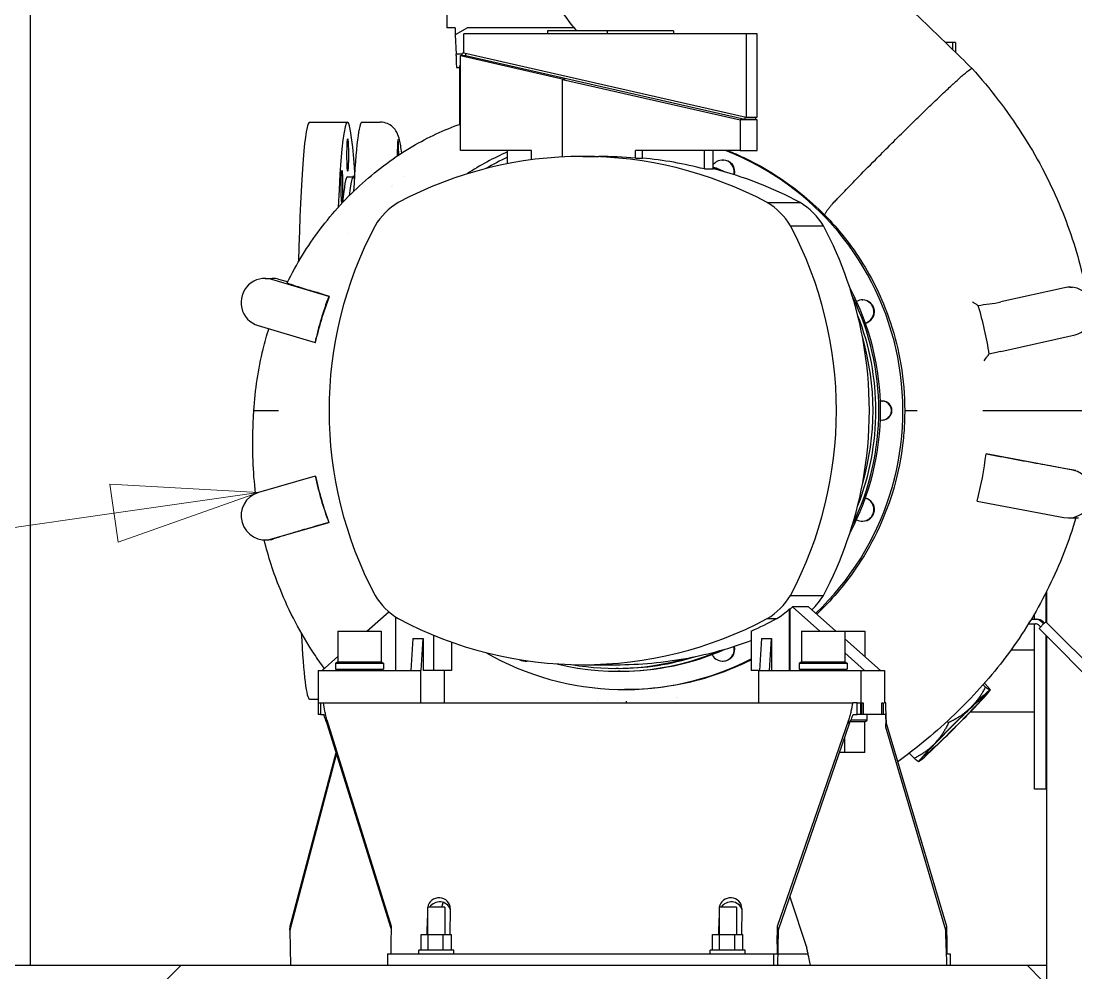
# Model space of a CAD drawing. Header units: millimetres. Extents: x -4172 to 126100, y -2 to 142133.
# Drawn here: x 89359 to 91166, y 20723 to 22352 of the extents above; entities that cross this region are included whole.
import ezdxf

# ---------------------------------------------------------------- set-up
doc = ezdxf.new("R2010")
doc.units = ezdxf.units.MM
doc.header["$LTSCALE"] = 100
doc.layers.add('Symbol', color=7, linetype='Continuous', lineweight=18)
doc.layers.add('Visible', color=7, linetype='Continuous', lineweight=25)

# ---------------------------------------------------------------- blocks, each defined once
blk = doc.blocks.new('Balloon34')
at = {"layer": 'Symbol'}
for p, q in [((897.653, 215.45), (895.107, 215.593)), ((895.107, 215.593), (895.248, 214.603)), ((895.178, 215.098), (897.653, 215.45)), ((895.248, 214.603), (897.653, 215.45)), ((895.178, 215.098), (786.954, 199.695))]:
    blk.add_line(p, q, dxfattribs=at)
at = {"layer": 'Symbol', "flags": 128}
blk.add_lwpolyline([(895.248, 214.603), (897.653, 215.45), (895.107, 215.593), (895.248, 214.603)], dxfattribs=at)
at = {"layer": 'Symbol'}
blk.add_solid([(895.248, 214.603), (897.653, 215.45), (895.107, 215.593), (895.248, 214.603)], dxfattribs=at)

msp = doc.modelspace()

# ---------------------------------------------------------------- linework, layer by layer
at = {"layer": 'Visible'}
for p, q in [((89375.18, 20735.4), (89375.18, 23180.03)), ((90087.74, 22380.4), (90087.74, 22340.4)), ((90102.36, 22340.4), (90087.74, 22340.4)), ((90123.68, 22340.4), (90102.36, 22328.53)), ((90102.36, 22340.4), (90102.36, 22328.53)), ((90306.31, 22340.4), (90123.68, 22340.4)), ((90260.55, 22335.4), (90260.55, 22330.4)), ((90363.42, 22335.4), (90260.55, 22335.4)), ((90363.42, 22330.4), (90363.42, 22335.4)), ((90476, 22335.4), (90363.42, 22335.4)), ((90476, 22335.4), (90476, 22330.4)), ((90102.36, 22328.53), (90103.85, 22295.4)), ((90117.27, 22297.9), (90117.27, 22330.4)), ((90600.53, 22330.4), (90117.27, 22330.4)), ((90600.53, 22330.4), (90600.53, 22187.9)), ((90619.28, 22330.4), (90600.53, 22330.4)), ((90619.28, 22187.9), (90619.28, 22330.4)), ((90954.85, 22315.4), (90941.81, 22315.4)), ((90959.35, 22315.4), (90954.85, 22315.4)), ((90954.85, 22302.79), (90954.85, 22315.4)), ((90959.35, 22315.4), (90959.35, 22298.44)), ((90113.84, 22295.4), (90103.85, 22295.4)), ((90103.85, 22292.9), (90103.85, 22295.4)), ((90113.87, 22294.77), (90113.84, 22295.4)), ((90113.84, 22292.9), (90113.84, 22295.4)), ((90113.87, 22292.9), (90113.87, 22294.77)), ((90117.27, 22297.9), (90600.53, 22187.9)), ((90119.78, 22297.33), (90119.78, 22292.35)), ((90111.28, 22292.9), (90290.47, 22252.11)), ((90111.28, 22130.4), (90111.28, 22292.9)), ((90111.28, 22292.9), (90119.78, 22292.9)), ((90598.21, 22183.45), (90119.78, 22292.35)), ((90104.76, 22272.9), (90109.71, 22272.9)), ((90109.71, 22272.98), (90109.71, 22175.25)), ((90286.19, 22252.11), (90590.26, 22182.9)), ((90286.19, 22119.51), (90286.19, 22252.11)), ((90290.47, 22252.11), (90286.19, 22252.11)), ((90954.85, 22244.04), (90954.85, 22244.04)), ((90959.35, 22248.16), (90959.35, 22248.16)), ((90598.21, 22188.43), (90598.21, 22183.45)), ((90600.53, 22187.9), (90619.28, 22187.9)), ((90616.77, 22187.9), (90616.77, 22183.45)), ((89852.84, 22179.15), (89917.77, 22179.15)), ((89942.75, 22179.15), (89973.97, 22179.15)), ((90590.26, 22182.9), (90590.26, 22130.4)), ((90619.28, 22182.9), (90590.26, 22182.9)), ((90616.77, 22183.45), (90598.21, 22183.45)), ((90616.77, 22183.47), (90619.28, 22182.9)), ((90619.28, 22130.4), (90619.28, 22182.9)), ((90233.03, 22130.4), (90111.28, 22130.4)), ((90192.1, 22107.96), (90192.1, 22130.4)), ((90233.03, 22114.64), (90233.03, 22130.4)), ((90320.82, 22120.4), (90348.63, 22120.4)), ((90411.06, 22117.5), (90411.06, 22130.4)), ((90590.26, 22130.4), (90411.06, 22130.4)), ((90411.06, 22117.5), (90423.11, 22117.5)), ((90423.11, 22117.5), (90423.11, 22130.4)), ((90529.25, 22098.93), (90529.25, 22130.4)), ((90544.45, 22098.93), (90544.45, 22130.4)), ((90560.24, 22114.22), (90561.25, 22114.22)), ((90590.26, 22130.4), (90619.28, 22130.4)), ((90529.25, 22098.93), (90544.45, 22098.93)), ((89917.77, 22085.4), (89927.76, 22085.4)), ((90014.52, 22086.77), (90014.52, 22086.77)), ((90636.8, 22041.54), (90693.21, 22041.54)), ((89919.27, 21988.99), (89919.27, 21988.99)), ((90676.59, 22001.71), (90733, 22001.71)), ((89776.77, 21911.65), (89788.7, 21911.65)), ((89885.77, 21880.89), (89788.55, 21909.93)), ((89815.32, 21905.5), (89800.49, 21909.93)), ((89885.77, 21880.89), (89887.08, 21880.89)), ((91146.08, 21895.66), (91037.13, 21871.35)), ((91155.05, 21896.65), (91159.45, 21896.65)), ((90799.48, 21874.74), (90800.49, 21874.74)), ((91037.13, 21871.34), (91037.13, 21871.35)), ((89764.99, 21830.87), (89862.21, 21801.83)), ((91036.8, 21786.75), (91164.02, 21815.14)), ((91163.04, 21811), (91163.04, 21811)), ((91163.48, 21811.79), (91163.48, 21811.79)), ((89862.21, 21801.83), (89863.27, 21801.83)), ((90833.24, 21701.65), (90834.14, 21701.65)), ((89757.65, 21685.4), (89799.62, 21685.4)), ((90872.24, 21685.4), (90884.17, 21685.4)), ((90884.17, 21685.4), (90893.89, 21685.4)), ((91006.15, 21685.4), (91198.98, 21685.4)), ((90833.24, 21669.15), (90834.14, 21669.15)), ((91160.15, 21583.44), (91011.53, 21611.34)), ((91011.53, 21611.34), (91012, 21611.34)), ((89862.72, 21573.33), (89765.28, 21545.01)), ((89862.72, 21573.33), (89863.23, 21573.33)), ((90996.34, 21530.25), (91144.96, 21502.36)), ((91152.55, 21501.65), (91159.69, 21501.65)), ((91165.43, 21501.65), (91170.12, 21501.65)), ((89788.26, 21465.79), (89885.69, 21494.1)), ((89885.69, 21494.1), (89885.99, 21494.1)), ((90799.48, 21496.06), (90800.49, 21496.06)), ((89776.77, 21464.15), (89780.88, 21464.15)), ((91114.49, 21322.86), (91114.49, 21374.25)), ((91115.91, 21322.34), (91115.91, 21377.07)), ((90676.59, 21369.09), (90733, 21369.09)), ((89950.95, 21307.9), (89988.61, 21341.16)), ((90674.3, 21345.73), (90674.3, 21240.4)), ((90676.21, 21345.73), (90674.3, 21345.73)), ((90676.21, 21240.4), (90676.21, 21345.73)), ((90679.98, 21349.57), (90727.16, 21307.9)), ((90707.23, 21349.57), (90679.98, 21349.57)), ((90754.41, 21307.9), (90707.23, 21349.57)), ((91094.51, 21328.13), (91094.51, 21337.54)), ((89999.98, 21332.39), (89999.98, 21240.4)), ((90636.8, 21329.26), (90653.13, 21329.26)), ((91084.39, 21320.63), (91096.14, 21320.63)), ((91088.95, 21328.13), (91096.14, 21328.13)), ((91094.51, 21037.28), (91094.51, 21320.63)), ((91096.14, 21328.13), (91098.61, 21328.13)), ((91104.8, 21314.9), (91110.1, 21320.21)), ((91106.73, 21323.74), (91110.18, 21320.29)), ((91109.21, 21323.74), (91111.43, 21321.52)), ((91115.39, 21322.86), (91112.91, 21322.86)), ((91115.39, 21322.86), (91347.66, 21090.35)), ((89901.54, 21307.9), (89975.29, 21307.9)), ((89901.54, 21307.9), (89901.54, 21255.4)), ((89975.29, 21307.9), (89975.29, 21255.4)), ((90609.37, 21307.97), (90609.37, 21240.4)), ((90695.73, 21307.9), (90769.48, 21307.9)), ((90695.73, 21307.9), (90695.73, 21255.4)), ((90769.48, 21307.9), (90803.82, 21307.9)), ((90769.48, 21307.9), (90769.48, 21255.4)), ((90803.82, 21307.9), (90803.82, 21264.26)), ((91101.43, 21318.44), (91104.88, 21314.99)), ((91102.31, 21312.25), (91334.58, 21079.75)), ((90029.95, 21295.4), (90026.58, 21240.4)), ((90029.95, 21295.4), (90047.44, 21295.4)), ((90044.06, 21240.4), (90047.44, 21295.4)), ((90047.44, 21295.4), (90047.44, 21240.4)), ((90064.92, 21301), (90064.92, 21240.4)), ((90095.99, 21289.1), (90095.99, 21240.4)), ((90626.85, 21295.4), (90623.47, 21240.4)), ((90626.85, 21295.4), (90644.33, 21295.4)), ((90640.95, 21240.4), (90644.33, 21295.4)), ((90644.33, 21295.4), (90644.33, 21240.4)), ((90830.83, 21240.4), (90769.48, 21294.59)), ((91114.49, 21037.28), (91114.49, 21300.07)), ((91115.91, 20255.4), (91115.91, 21298.64)), ((90769.48, 21270.52), (90803.58, 21240.4)), ((91094.51, 21275.4), (91054.16, 21275.4)), ((89874.53, 21240.4), (89901.54, 21264.26)), ((89901.54, 21255.4), (89897.41, 21252.9)), ((89897.41, 21252.9), (89979.41, 21252.9)), ((89897.41, 21252.9), (89897.41, 21242.9)), ((89901.54, 21255.4), (89975.29, 21255.4)), ((89975.29, 21255.4), (89979.41, 21252.9)), ((89979.41, 21252.9), (89979.41, 21242.9)), ((90221.91, 21256.58), (90222.92, 21256.58)), ((90320.82, 21250.4), (90377.22, 21250.4)), ((90560.24, 21256.58), (90561.25, 21256.58)), ((90695.73, 21255.4), (90691.61, 21252.9)), ((90691.61, 21252.9), (90773.61, 21252.9)), ((90691.61, 21252.9), (90691.61, 21242.9)), ((90695.73, 21255.4), (90769.48, 21255.4)), ((90769.48, 21255.4), (90773.61, 21252.9)), ((90773.61, 21252.9), (90773.61, 21242.9)), ((89867.89, 21240.4), (90042.71, 21240.4)), ((89867.89, 21240.4), (89867.89, 21185.4)), ((89897.41, 21242.9), (89979.41, 21242.9)), ((89918.41, 21240.4), (89918.41, 21242.9)), ((89958.41, 21240.4), (89958.41, 21242.9)), ((90042.71, 21240.4), (90044.06, 21240.4)), ((90042.71, 21240.4), (90042.71, 21185.4)), ((90064.92, 21240.4), (90047.44, 21240.4)), ((90095.99, 21240.4), (90064.92, 21240.4)), ((90083.24, 21240.4), (90083.24, 21185.4)), ((90382.07, 21244.15), (90377.22, 21244.15)), ((90384.99, 21239.15), (90382.07, 21239.15)), ((90622.12, 21240.4), (90609.37, 21240.4)), ((90622.12, 21240.4), (90796.94, 21240.4)), ((90622.12, 21240.4), (90622.12, 21185.4)), ((90691.61, 21242.9), (90773.61, 21242.9)), ((90712.61, 21240.4), (90712.61, 21242.9)), ((90752.61, 21240.4), (90752.61, 21242.9)), ((90796.94, 21240.4), (90803.58, 21240.4)), ((90796.94, 21240.4), (90796.94, 21185.4)), ((90803.58, 21240.4), (90830.83, 21240.4)), ((90830.83, 21240.4), (90837.47, 21240.4)), ((90837.47, 21240.4), (90837.47, 21185.4)), ((91006.59, 21216.15), (91010.6, 21212.14)), ((91008.69, 21218.54), (91015.09, 21212.14)), ((90395.79, 21207.9), (90392.09, 21207.9)), ((91018.39, 21206.46), (91018.49, 21206.82)), ((89852.84, 21191.65), (89867.89, 21191.65)), ((89867.54, 21185.4), (89867.54, 21165.4)), ((89867.54, 21185.4), (89871.82, 21185.4)), ((89871.82, 21185.4), (89871.82, 21173.5)), ((89876.64, 21185.4), (90783.2, 21185.4)), ((90346.25, 21189.7), (90346.25, 21189.7)), ((90790.86, 21173.5), (90790.86, 21185.4)), ((90790.86, 21185.4), (90796.6, 21185.4)), ((90796.6, 21185.4), (90796.6, 21165.4)), ((90796.6, 21185.4), (90796.94, 21185.4)), ((90799.02, 21185.4), (90801.05, 21185.4)), ((90799.02, 21165.4), (90799.02, 21185.4)), ((90801.05, 21185.4), (90801.05, 21165.4)), ((90833.36, 21185.4), (90835.39, 21185.4)), ((90833.36, 21165.4), (90833.36, 21185.4)), ((90835.39, 21185.4), (90835.39, 21165.4)), ((90837.47, 21185.4), (90838.66, 21185.4)), ((90840.08, 21185.4), (90838.66, 21185.4)), ((90840.57, 21155.79), (90840.08, 21185.4)), ((89871.82, 21165.4), (89867.54, 21165.4)), ((89871.82, 21173.5), (89871.82, 21165.4)), ((89871.82, 21165.4), (89877.27, 21165.4)), ((90783.83, 21165.4), (90790.86, 21165.4)), ((90790.86, 21165.4), (90790.86, 21173.5)), ((90796.6, 21165.4), (90790.86, 21165.4)), ((90799.02, 21165.4), (90796.6, 21165.4)), ((90801.05, 21165.4), (90799.02, 21165.4)), ((90833.36, 21165.4), (90801.05, 21165.4)), ((90807.95, 21155.4), (90807.95, 21165.4)), ((90835.39, 21165.4), (90833.36, 21165.4)), ((90838.66, 21165.4), (90835.39, 21165.4)), ((90838.66, 21165.4), (90839.45, 21165.4)), ((90839.45, 21165.4), (90839.72, 21148.95)), ((91094.51, 21169.15), (90984.37, 21169.15)), ((89882.4, 21155.79), (89992.73, 20802.6)), ((89882.4, 21155.79), (89882.91, 21151.72)), ((89882.91, 21151.72), (89883.25, 21148.95)), ((89992.67, 20798.67), (89883.25, 21148.95)), ((90654.56, 20802.6), (90776.46, 21155.79)), ((90777.31, 21148.95), (90655.4, 20795.76)), ((90776.97, 21151.72), (90776.46, 21155.79)), ((90777.31, 21148.95), (90776.97, 21151.72)), ((90803.82, 21152.9), (90779.08, 21152.9)), ((90807.95, 21155.4), (90780.16, 21155.4)), ((90803.82, 21152.9), (90807.95, 21155.4)), ((90803.82, 21100.4), (90803.82, 21152.9)), ((90839.81, 21143.44), (90839.72, 21148.95)), ((90839.81, 21143.44), (90840.66, 21150.28)), ((90942.91, 20795.76), (90839.81, 21143.44)), ((90840.57, 21155.79), (90840.66, 21150.28)), ((90840.66, 21150.28), (90943.76, 20802.6)), ((90945.11, 21153.48), (90947.43, 21151.15)), ((90769.48, 21100.4), (90769.48, 21126.27)), ((89898.95, 21098.69), (89819.05, 20795.76)), ((89819.9, 20802.6), (89898.43, 21100.35)), ((90769.48, 21100.4), (90760.55, 21100.4)), ((90803.82, 21100.4), (90769.48, 21100.4)), ((90880, 21098.92), (90888.75, 21090.16)), ((90896.54, 21084.73), (90896.51, 21084.72)), ((91114.49, 21037.28), (91094.51, 21037.28)), ((91115.91, 21037.28), (91114.49, 21037.28)), ((90675.25, 20853.27), (90704.48, 20765.01)), ((90084.78, 20835.4), (90054.78, 20835.4)), ((90054.78, 20835.4), (90054.78, 20788.65)), ((90079.49, 20835.4), (90081.91, 20843.49)), ((90084.78, 20835.4), (90084.78, 20788.65)), ((90093.75, 20833.14), (90093.02, 20788.65)), ((90584.27, 20835.4), (90554.27, 20835.4)), ((90554.27, 20835.4), (90554.27, 20788.65)), ((90584.27, 20835.4), (90584.27, 20788.65)), ((90593.25, 20833.14), (90592.52, 20788.65)), ((90054.31, 20788.65), (90054.78, 20816.83)), ((90553.81, 20788.65), (90554.27, 20816.83)), ((89819.05, 20795.76), (89819.9, 20802.6)), ((89819.05, 20795.76), (89819.56, 20765.01)), ((89992.73, 20802.6), (89992.23, 20771.85)), ((90654.05, 20771.85), (90654.56, 20802.6)), ((90655.4, 20795.76), (90654.56, 20802.6)), ((90655.4, 20795.76), (90654.9, 20765.01)), ((90943.76, 20802.6), (90942.91, 20795.76)), ((90943.42, 20765.01), (90942.91, 20795.76)), ((90943.76, 20802.6), (90944.26, 20771.85)), ((90043.82, 20788.65), (90055.79, 20788.65)), ((90043.82, 20761.65), (90043.82, 20788.65)), ((90055.79, 20761.65), (90055.79, 20788.65)), ((90055.79, 20788.65), (90081.74, 20788.65)), ((90081.74, 20788.65), (90095.73, 20788.65)), ((90081.74, 20761.65), (90081.74, 20788.65)), ((90095.73, 20761.65), (90095.73, 20788.65)), ((90543.31, 20788.65), (90555.28, 20788.65)), ((90543.31, 20761.65), (90543.31, 20788.65)), ((90555.28, 20788.65), (90581.23, 20788.65)), ((90555.28, 20761.65), (90555.28, 20788.65)), ((90581.23, 20788.65), (90595.22, 20788.65)), ((90581.23, 20761.65), (90581.23, 20788.65)), ((90595.22, 20761.65), (90595.22, 20788.65)), ((89819.56, 20765.01), (89820.04, 20735.4)), ((89992.23, 20771.85), (89991.96, 20755.4)), ((90099.78, 20761.65), (90039.78, 20761.65)), ((90039.78, 20755.4), (90039.78, 20761.65)), ((90099.78, 20755.4), (90099.78, 20761.65)), ((90599.27, 20761.65), (90539.27, 20761.65)), ((90539.27, 20755.4), (90539.27, 20761.65)), ((90599.27, 20755.4), (90599.27, 20761.65)), ((90654.05, 20771.85), (90653.78, 20755.4)), ((90654.9, 20765.01), (90654.42, 20735.4)), ((90943.42, 20765.01), (90943.9, 20735.4)), ((90944.26, 20771.85), (90944.53, 20755.4)), ((89986.36, 20755.4), (90648.18, 20755.4)), ((89986.36, 20755.4), (89986.36, 20735.4)), ((90648.18, 20755.4), (90653, 20755.4)), ((90648.18, 20735.4), (90648.18, 20755.4)), ((90653, 20755.4), (90653.78, 20755.4)), ((90654.74, 20755.4), (90693.2, 20755.4)), ((90693.2, 20755.4), (90706.82, 20755.4)), ((90945.32, 20755.4), (90944.53, 20755.4)), ((90945.32, 20755.4), (90950.13, 20755.4)), ((90950.13, 20755.4), (90950.13, 20735.4)), ((89632.42, 20735.4), (87668.48, 20735.4)), ((89632.42, 20735.4), (89607.42, 20710.4)), ((91082.42, 20735.4), (89632.42, 20735.4)), ((91082.42, 20735.4), (91107.42, 20710.4)), ((91115.91, 20735.4), (91082.42, 20735.4))]:
    msp.add_line(p, q, dxfattribs=at)
for centre, major_axis, ratio, start_param, end_param in [((90149.71, 22275.4), (28.91, -28.91), 0.9559337, 3.279475, 3.444156), ((90104.76, 22292.9), (0, -20), 0.0450362, 4.712389, 6.2831853), ((89917.77, 21685.4), (0, 493.75), 0.0450362, 5.6869087, 7.0721017), ((89852.84, 21685.4), (0, 493.75), 0.0450362, 0, 1.0293691), ((89942.75, 21685.4), (0, 493.75), 0.0450362, 0, 0.7077461), ((90004.35, 22122.8), (0, 26.88), 0.0450362, 0.2014091, 1.626998), ((90004.35, 22122.8), (0, 26.88), 0.0450362, 4.7163355, 6.0394439), ((90320.82, 21446.65), (0, 673.75), 0.9989854, 5.7944931, 6.7718775), ((90392.09, 21685.4), (0, -477.5), 0.9989854, 3.5742181, 3.6625975), ((90348.63, 21446.65), (0, 673.75), 0.9989854, 6.1902874, 6.2831853), ((90360.67, 21446.65), (0, 673.75), 0.9989854, 6.030026, 6.1902874), ((90560.24, 22094.22), (0, 20), 0.9989854, 4.4602481, 7.1942038), ((90561.25, 22094.22), (0, 20), 0.9989854, 4.4449479, 6.2831853), ((90392.09, 21685.4), (0, 477.5), 0.9989854, 3.8990252, 5.9121078), ((90384.99, 21685.4), (0, 446.25), 0.9989854, 5.8674642, 5.9173881), ((90382.07, 21685.4), (0, 446.25), 0.9989854, 5.8809998, 5.9103467), ((90377.22, 21446.65), (0, 673.75), 0.9989854, 5.7944931, 6.0320989), ((89917.77, 21685.4), (0, 400), 0.0450362, 0, 0.4726584), ((89927.76, 21685.4), (0, 400), 0.0450362, 6.1818837, 6.6882265), ((89927.98, 22059.57), (0, 27.5), 0.0450362, 5.9037314, 6.6336354), ((89994.45, 22068.83), (0, 26.88), 0.0450362, 1.5650381, 1.5650475), ((89994.45, 22068.83), (0, -26.88), 0.0450362, 1.6554067, 1.6554171), ((90067.34, 21939.14), (0, -120), 0.9989854, 3.6900835, 4.1638981), ((90574.3, 21939.14), (0, 120), 0.9989854, 5.2608798, 5.7346944), ((90630.71, 21939.14), (0, -120), 0.9989854, 2.1192872, 2.5931018), ((90559.32, 21685.4), (0, -673.75), 0.9989854, 4.2236968, 5.2010812), ((90082.31, 21685.4), (0, 673.75), 0.9989854, 4.2236968, 5.2010812), ((90138.72, 21685.4), (0, -673.75), 0.9989854, 1.7555746, 2.0594885), ((89776.77, 21870.4), (0, 41.25), 0.9989854, 5.9932089, 9.1348016), ((89788.7, 21870.4), (0, 41.25), 0.9989854, 5.9932089, 6.2831853), ((91155.05, 21855.4), (0, -41.25), 0.9989854, 0.2193631, 3.3609558), ((90396.14, 21685.4), (0, 547.01), 0.9989854, 1.2053386, 1.3563012), ((90384.99, 21685.4), (0, 446.25), 0.9989854, 4.2213211, 5.2034568), ((90382.07, 21685.4), (0, 446.25), 0.9989854, 4.2591734, 5.1656046), ((90799.48, 21854.74), (0, -20), 0.9989854, 0.2711797, 3.6454166), ((90800.49, 21854.74), (0, -20), 0.9989854, 0.2231882, 3.1415927), ((90382.07, 21685.4), (0, -441.25), 0.9989854, 1.1940683, 1.9475244), ((90377.22, 21685.4), (0, -441.25), 0.9989854, 1.2864423, 1.8551503), ((90138.72, 21685.4), (0, -673.75), 0.9989854, 1.386018, 1.7555746), ((90993.55, 21798.63), (0, 50), 0.9989854, 4.2742773, 4.2742792), ((91000.76, 21798.63), (0, -50), 0.9989854, 1.1723224, 1.1723369), ((90627.14, 21685.4), (438.18, 0), 0.998437, 0.2203414, 0.2203436), ((90833.24, 21685.4), (0, -16.25), 0.9989854, 6.1139893, 9.593974), ((90834.14, 21685.4), (0, 16.25), 0.9989854, 3.1415927, 6.2831853), ((90393.33, 21685.4), (0, -623.24), 0.9989854, 1.319214, 1.4516828), ((90396.14, 21685.4), (0, 545.6), 0.9989854, 1.7776743, 1.9290283), ((91152.55, 21542.9), (0, -41.25), 0.9989854, 6.0978374, 9.23943), ((90138.72, 21685.4), (0, -673.75), 0.9989854, 1.0821041, 1.386018), ((89776.77, 21505.4), (0, 41.25), 0.9989854, 0.282555, 3.4241476), ((90799.48, 21516.06), (0, -20), 0.9989854, 5.7793613, 9.1535983), ((90800.49, 21516.06), (0, -20), 0.9989854, 0, 2.9184044), ((90067.34, 21431.66), (0, -120), 0.9989854, 5.2608798, 5.7346944), ((90574.3, 21431.66), (0, 120), 0.9989854, 3.6900835, 4.1638981), ((90630.71, 21431.66), (0, -120), 0.9989854, 0.757084, 1.0223055), ((90590.62, 21431.66), (0, -120), 0.9989854, 0.5484909, 0.7726187), ((90592.54, 21431.66), (0, -120), 0.9989854, 0.7726187, 0.8174795), ((90320.82, 21924.15), (0, -673.75), 0.9989854, 5.7944931, 6.7718775), ((90337.14, 21924.15), (0, -673.75), 0.9989854, 0.4163803, 0.4886922), ((91096.14, 21313.13), (0, 15), 0.9989854, 5.4977871, 6.2831853), ((91096.14, 21313.13), (0, 7.5), 0.9989854, 5.4977871, 6.2831853), ((91098.61, 21313.13), (0, 15), 0.9989854, 5.4977871, 6.2831853), ((91110.26, 21320.21), (2.65, 2.65), 0.0318454, 0.0318669, 1.6026633), ((91112.74, 21320.21), (2.65, 2.65), 0.0318454, 0, 0.0318669), ((89852.84, 21685.4), (0, -493.75), 0.0450362, 5.592062, 6.2831853), ((91104.97, 21314.9), (-2.65, -2.65), 0.0318454, 4.7442559, 6.2831853), ((90377.22, 21924.15), (0, -673.75), 0.9989854, 0.1847783, 0.3521334), ((90392.09, 21685.4), (0, -477.5), 0.9989854, 5.7621805, 6.7561163), ((90382.07, 21685.4), (0, -446.25), 0.9989854, 6.0438562, 6.6853708), ((90384.99, 21685.4), (0, -446.25), 0.9989854, 0, 0.4157211), ((90560.24, 21276.58), (0, -20), 0.9989854, 5.1646456, 8.1061225), ((90561.25, 21276.58), (0, -20), 0.9989854, 0, 1.8382374), ((90221.91, 21276.58), (0, -20), 0.9989854, 5.7575936, 6.5053372), ((90222.92, 21276.58), (0, -20), 0.9989854, 0, 0.2015793), ((90377.22, 21685.4), (0, -441.25), 0.9989854, 6.1110485, 6.5675393), ((90377.22, 21924.15), (0, -673.75), 0.9989854, 0, 0.1847783), ((90382.07, 21685.4), (0, -441.25), 0.9989854, 0, 0.3057497), ((90427.1, 21685.4), (0, -493.75), 0.9989854, 0.1099713, 0.1099869), ((90425.75, 21685.4), (0, -493.75), 0.9989854, 0.1181663, 0.1181818), ((90957.36, 21145.7), (61.02, 60.96), 0.0318454, 0.0318669, 1.0790645), ((90957.36, 21145.7), (61.02, 60.96), 0.0318454, 5.2678547, 6.3150523), ((90957.36, 21145.7), (-61.02, -60.96), 0.0318454, 4.2206571, 5.2678547), ((90957.36, 21145.7), (61.02, 60.96), 0.0318454, 4.2206571, 5.2678547), ((90957.36, 21145.7), (-61.02, -60.96), 0.0318454, 5.2678547, 6.3150523), ((90957.36, 21145.7), (-61.02, -60.96), 0.0318454, 0.0318669, 1.0790645), ((90074.4, 20833.14), (-19.23, -2.38), 0.9387392, 3.0105374, 6.0275117), ((90573.89, 20833.14), (-19.23, -2.38), 0.9387392, 3.0105374, 6.0275117), ((90075.24, 20826.3), (19.23, 2.38), 0.9387392, 0.1849733, 2.4869302), ((90574.74, 20826.3), (19.23, 2.38), 0.9387392, 0.1849733, 2.4869302)]:
    msp.add_ellipse(centre, major_axis=major_axis, ratio=ratio, start_param=start_param, end_param=end_param, dxfattribs=at)
for centre, major_axis, ratio in [((89918.19, 22122.8), (0, 27.5), 0.0450362), ((89908.28, 22068.83), (0, 27.5), 0.0450362), ((90957.36, 21145.7), (51.41, 51.36), 0.0318454)]:
    msp.add_ellipse(centre, major_axis=major_axis, ratio=ratio, dxfattribs=at)
for points, knots in [([(90310.33, 22335.4), (90307.4, 22339), (90304.52, 22342.63), (90280.62, 22373.56), (90262.17, 22403.04), (90231.52, 22464.8), (90219.18, 22497.4), (90201.22, 22564.05), (90195.51, 22598.42), (90192.42, 22645.35), (90192.11, 22657.88), (90192.11, 22670.4)], [3.3130051, 3.3130051, 3.3130051, 3.3130051, 3.869523, 3.869523, 8.0031577, 8.0031577, 12.1450091, 12.1450091, 16.2862819, 16.2862819, 17.788728, 17.788728, 17.788728, 17.788728]), ([(90612.11, 22670.4), (90612.11, 22663.63), (90612.9, 22656.81), (90616.65, 22641.28), (90620.34, 22632.6), (90630.11, 22617.06), (90636.65, 22610.43), (90650.12, 22597.36), (90657.01, 22590.71), (90684.55, 22564.09), (90705.21, 22544.12), (90787.82, 22464.26), (90849.78, 22404.36), (90937.01, 22320.03), (90962.29, 22295.6), (90987.56, 22271.17)], [0, 0, 0, 0, 0.8125459, 0.8125459, 1.917706, 1.917706, 3.0216925, 3.0216925, 4.1713913, 4.1713913, 7.6204797, 7.6204797, 17.967744, 17.967744, 22.188456, 22.188456, 22.188456, 22.188456]), ([(90109.71, 22272.98), (90109.72, 22273.17), (90109.87, 22273.66), (90110.44, 22275.23), (90110.84, 22276.3), (90111.28, 22277.54)], [3.76147378, 3.76147378, 3.76147378, 3.76147378, 3.99724202, 3.99724202, 4.23035504, 4.23035504, 4.23035504, 4.23035504]), ([(90846.93, 22139.71), (90855.56, 22148.31), (90864.45, 22157.11), (90873.36, 22165.88), (90875.78, 22168.27), (90878.21, 22170.65), (90880.63, 22173.03), (90887.1, 22179.38), (90893.55, 22185.66), (90899.84, 22191.77), (90904.16, 22195.97), (90908.42, 22200.08), (90912.57, 22204.08), (90915.6, 22207), (90918.58, 22209.86), (90921.5, 22212.65), (90922.58, 22213.68), (90923.64, 22214.7), (90924.7, 22215.71), (90928.63, 22219.45), (90932.42, 22223.05), (90936.05, 22226.48), (90939.68, 22229.91), (90943.16, 22233.18), (90946.45, 22236.25), (90949.42, 22239.02), (90952.25, 22241.64), (90954.91, 22244.1), (90955.2, 22244.36), (90955.49, 22244.62), (90955.77, 22244.88), (90958.69, 22247.56), (90961.41, 22250.04), (90963.92, 22252.3), (90969.52, 22257.35), (90974.08, 22261.34), (90977.6, 22264.28), (90978.82, 22265.3), (90979.91, 22266.19), (90980.88, 22266.97), (90984.68, 22270), (90986.67, 22271.24), (90987.35, 22271.24)], [0.23330007, 0.23330007, 0.23330007, 0.23330007, 0.26666667, 0.26666667, 0.26666667, 0.27574261, 0.27574261, 0.27574261, 0.3, 0.3, 0.3, 0.31666667, 0.31666667, 0.31666667, 0.32883565, 0.32883565, 0.32883565, 0.33333333, 0.33333333, 0.33333333, 0.35, 0.35, 0.35, 0.36666667, 0.36666667, 0.36666667, 0.38170876, 0.38170876, 0.38170876, 0.38333333, 0.38333333, 0.38333333, 0.4, 0.4, 0.4, 0.4371966, 0.4371966, 0.4371966, 0.45, 0.45, 0.45, 0.49999729, 0.49999729, 0.49999729, 0.49999729]), ([(90987.57, 22271.16), (91018.84, 22236.12), (91047.69, 22198.71), (91097.65, 22121.16), (91119.12, 22080.92), (91153.38, 22000.16), (91166.73, 21959.57), (91178.36, 21911.17), (91179.97, 21904.02), (91181.48, 21896.85)], [0, 0, 0, 0, 5.636724, 5.636724, 11.0711236, 11.0711236, 16.1646501, 16.1646501, 17.0440314, 17.0440314, 17.0440314, 17.0440314]), ([(89814.53, 21903.9), (89830.34, 21936.17), (89849.32, 21967.06), (89892.53, 22024.28), (89916.93, 22050.89), (89970.04, 22098.59), (89998.97, 22119.98), (90055.55, 22153.11), (90082.97, 22165.91), (90111.28, 22175.79)], [0, 0, 0, 0, 4.3121897, 4.3121897, 8.6063631, 8.6063631, 12.8826066, 12.8826066, 16.4778962, 16.4778962, 16.4778962, 16.4778962]), ([(90010.71, 22126.28), (90009.57, 22135.18), (90008.45, 22142.3), (90005.94, 22152.45), (90005.12, 22155.77), (90001.63, 22162.79), (90000.27, 22165.35), (89995.08, 22171.11), (89991.82, 22174.16), (89983.03, 22178.03), (89978.66, 22179.12), (89974.11, 22179.15), (89974.04, 22179.15), (89973.97, 22179.15)], [6.2254703, 6.2254703, 6.2254703, 6.2254703, 6.38555986, 6.38555986, 6.47585535, 6.47585535, 6.51621275, 6.51621275, 6.54628142, 6.54628142, 6.56584681, 6.56584681, 6.56615084, 6.56615084, 6.56615084, 6.56615084]), ([(90004.11, 22149.13), (90004.13, 22149.22), (90004.15, 22149.29), (90004.27, 22149.74), (90004.38, 22149.78), (90004.55, 22149.33), (90004.6, 22149.14), (90004.64, 22148.88)], [-2.17747426, -2.17747426, -2.17747426, -2.17747426, -2.12868784, -2.12868784, -1.82469566, -1.82469566, -1.69810299, -1.69810299, -1.69810299, -1.69810299]), ([(90747.99, 22038.62), (90748.36, 22039.01), (90751.91, 22042.77), (90765.67, 22057.19), (90788.89, 22081.18), (90817.41, 22110.18), (90838.31, 22131.12), (90846.93, 22139.71)], [0.00199552, 0.00199552, 0.00199552, 0.00199552, 0.05, 0.1, 0.15, 0.2, 0.23329112, 0.23329112, 0.23329112, 0.23329112]), ([(90192.1, 22128.12), (90167.9, 22117.64), (90144.55, 22105.02), (90122.51, 22090.52), (90122.43, 22090.47)], [0.27164334, 0.27164334, 0.27164334, 0.27164334, 0.37324133, 0.37361733, 0.37361733, 0.37361733, 0.37361733]), ([(90569.04, 22130.4), (90578.22, 22126.75), (90587.57, 22122.71), (90612.29, 22111.02), (90627.59, 22102.8), (90660.37, 22082.72), (90677.56, 22070.63), (90708.24, 22045.89), (90722.03, 22033.44), (90734.95, 22020.35)], [-8.8115064, -8.8115064, -8.8115064, -8.8115064, -7.4845172, -7.4845172, -5.2960327, -5.2960327, -2.7443304, -2.7443304, -0.5436115, -0.5436115, -0.5436115, -0.5436115]), ([(90747.96, 22038.58), (90747.94, 22038.55), (90747.91, 22038.52), (90747.14, 22037.41), (90746.12, 22036.15), (90743.7, 22033.19), (90742.44, 22031.67), (90739.97, 22028.58), (90738.79, 22027.05), (90736.67, 22024.02), (90735.84, 22022.65), (90735.17, 22021.06), (90735.05, 22020.7), (90734.95, 22020.36)], [0.00296812, 0.00296812, 0.00296812, 0.00296812, 0.00782525, 0.00782525, 0.09517377, 0.09517377, 0.17840025, 0.17840025, 0.26183562, 0.26183562, 0.35053575, 0.35053575, 0.37841672, 0.37841672, 0.37841672, 0.37841672]), ([(90734.95, 22020.35), (90746.9, 22008.23), (90758.19, 21995.47), (90780.31, 21967.58), (90790.99, 21952.37), (90820.4, 21904.83), (90836.26, 21870.88), (90855.72, 21812.16), (90861.63, 21788.34), (90870.06, 21738.12), (90872.25, 21711.76), (90872.24, 21685.4)], [-14.8241682, -14.8241682, -14.8241682, -14.8241682, -12.7874658, -12.7874658, -10.5659241, -10.5659241, -6.0990746, -6.0990746, -3.1639172, -3.1639172, 0, 0, 0, 0]), ([(89814.53, 21903.9), (89814.52, 21903.88), (89814.56, 21903.84), (89815.29, 21903.39), (89819.49, 21901.96), (89826.82, 21899.55), (89829.85, 21898.58), (89841.47, 21894.88), (89851.06, 21891.9), (89859.79, 21889.22)], [4.0456649, 4.0456649, 4.0456649, 4.0456649, 4.3416949, 4.3416949, 7.6290186, 7.6290186, 9.3485895, 9.3485895, 13.5597508, 13.5597508, 13.5597508, 13.5597508]), ([(89887.08, 21880.89), (89882.21, 21882.36), (89877.48, 21883.8), (89868.4, 21886.57), (89863.95, 21887.94), (89859.79, 21889.22)], [-1.2443945, -1.2443945, -1.2443945, -1.2443945, -0.6301096, -0.6301096, 0, 0, 0, 0]), ([(89863.27, 21801.83), (89866.24, 21815.3), (89869.72, 21828.65), (89877.66, 21855.03), (89882.13, 21868.05), (89887.08, 21880.89)], [0.0000166, 0.0000166, 0.0000166, 0.0000166, 1.6567022, 1.6567022, 3.3102076, 3.3102076, 3.3102076, 3.3102076]), ([(90997.73, 21865.36), (90996.57, 21866.1), (90995.15, 21867.02), (90992, 21869.01), (90990.33, 21870.04), (90988.66, 21871.03), (90988.65, 21871.04), (90988.65, 21871.04)], [-0.46251236, -0.46251236, -0.46251236, -0.46251236, -0.23128604, -0.23128604, 0, 0, 0.00125265, 0.00125265, 0.00125265, 0.00125265]), ([(90997.73, 21865.36), (91004.14, 21866.33), (91010.59, 21867.08), (91023.75, 21868.87), (91030.72, 21869.91), (91037.13, 21871.34)], [0.0001183, 0.0001183, 0.0001183, 0.0001183, 0.7787094, 0.7787094, 1.5221528, 1.5221528, 1.5221528, 1.5221528]), ([(90997.73, 21865.36), (91001.8, 21851.66), (91005.41, 21837.83), (91011.67, 21809.94), (91014.33, 21795.89), (91016.51, 21781.76)], [-3.4302461, -3.4302461, -3.4302461, -3.4302461, -1.7151279, -1.7151279, -0.0000009, -0.0000009, -0.0000009, -0.0000009]), ([(89757.65, 21685.4), (89759.57, 21720.86), (89764.87, 21756.29), (89776.26, 21802.43), (89779.52, 21814), (89783.13, 21825.45)], [0.0000043, 0.0000043, 0.0000043, 0.0000043, 4.2613179, 4.2613179, 5.7025834, 5.7025834, 5.7025834, 5.7025834]), ([(91008.61, 21770.55), (91008.62, 21770.56), (91008.62, 21770.57), (91010.16, 21772.78), (91011.75, 21775.07), (91013.9, 21778.21), (91014.79, 21779.49), (91015.93, 21781.02), (91016.26, 21781.44), (91016.51, 21781.76)], [-0.73087609, -0.73087609, -0.73087609, -0.73087609, -0.7292805, -0.7292805, -0.32949835, -0.32949835, -0.1063612, -0.1063612, 0, 0, 0, 0]), ([(91036.8, 21786.75), (91033.5, 21786.01), (91030.11, 21785.19), (91023.49, 21783.53), (91020.08, 21782.66), (91016.51, 21781.76)], [0, 0, 0, 0, 0.40576038, 0.40576038, 0.82881467, 0.82881467, 0.82881467, 0.82881467]), ([(89760.57, 21543.33), (89755.99, 21580.95), (89754.58, 21619.06), (89756.39, 21666.42), (89756.93, 21675.92), (89757.64, 21685.4)], [0.1125414, 0.1125414, 0.1125414, 0.1125414, 4.659491, 4.659491, 5.8004647, 5.8004647, 5.8004647, 5.8004647]), ([(90872.24, 21685.4), (90872.26, 21675.54), (90871.97, 21665.68), (90870.67, 21644.36), (90869.56, 21632.93), (90864.54, 21595.57), (90858.89, 21569.86), (90836.79, 21498.11), (90815.38, 21453.98), (90768.42, 21385.93), (90746.27, 21360.17), (90721.52, 21336.95)], [-30.0367707, -30.0367707, -30.0367707, -30.0367707, -28.8471218, -28.8471218, -27.4625807, -27.4625807, -24.3046456, -24.3046456, -18.4578498, -18.4578498, -14.3917687, -14.3917687, -14.3917687, -14.3917687]), ([(91012, 21611.34), (91027.6, 21608.42), (91043.02, 21605.56), (91073.65, 21599.9), (91088.56, 21597.17), (91115.99, 21592.19), (91128.33, 21589.97), (91146.62, 21586.72), (91156.59, 21584.96), (91165.52, 21583.44)], [-12.7955507, -12.7955507, -12.7955507, -12.7955507, -9.4354276, -9.4354276, -5.9115852, -5.9115852, -2.4380159, -2.4380159, 0, 0, 0, 0]), ([(89863.23, 21573.33), (89866.01, 21559.86), (89869.31, 21546.5), (89876.91, 21520.07), (89881.2, 21507), (89885.99, 21494.1)], [-3.3091441, -3.3091441, -3.3091441, -3.3091441, -1.6548274, -1.6548274, -0.0000346, -0.0000346, -0.0000346, -0.0000346]), ([(91165.48, 21501.83), (91153.31, 21461.37), (91137.88, 21421.74), (91100.82, 21346.22), (91079.13, 21310.04), (91030.59, 21242.71), (91003.6, 21211.34), (90944.84, 21151.91), (90912.85, 21123.65), (90872.76, 21093.46), (90866.51, 21088.9), (90860.18, 21084.43)], [0, 0, 0, 0, 5.0694529, 5.0694529, 10.096137, 10.096137, 15.0329325, 15.0329325, 20.1292902, 20.1292902, 21.0572949, 21.0572949, 21.0572949, 21.0572949]), ([(91159.69, 21501.65), (91160.26, 21501.65), (91160.79, 21501.66), (91163.53, 21501.73), (91164.93, 21501.85), (91165.44, 21501.84), (91165.49, 21501.83), (91165.48, 21501.82)], [1.0940826, 1.0940826, 1.0940826, 1.0940826, 1.3613221, 1.3613221, 2.5704734, 2.5704734, 2.8399605, 2.8399605, 2.8399605, 2.8399605]), ([(89885.99, 21494.1), (89874.04, 21490.62), (89864.83, 21487.91), (89847.45, 21482.79), (89838.17, 21480.04), (89825.28, 21476.18), (89817.09, 21473.72), (89801.82, 21469.07), (89796.05, 21467.29), (89791.28, 21465.79)], [0.0000344, 0.0000344, 0.0000344, 0.0000344, 1.499816, 1.499816, 4.2666164, 4.2666164, 6.3941371, 6.3941371, 8.0641651, 8.0641651, 8.0641651, 8.0641651]), ([(89878.28, 21243.72), (89872.24, 21252.06), (89866.38, 21260.52), (89837.66, 21304.01), (89817.93, 21341.38), (89791.29, 21407.48), (89782.2, 21435.62), (89775.12, 21464.18)], [17.3030724, 17.3030724, 17.3030724, 17.3030724, 18.5377373, 18.5377373, 23.559281, 23.559281, 27.0908245, 27.0908245, 27.0908245, 27.0908245]), ([(90609.37, 21258.59), (90607.48, 21257.64), (90605.59, 21256.71), (90560.93, 21234.99), (90515.3, 21220.72), (90444.3, 21209.76), (90420.06, 21207.9), (90395.79, 21207.9)], [-8.8983443, -8.8983443, -8.8983443, -8.8983443, -8.6440472, -8.6440472, -2.9201992, -2.9201992, -0.0000015, -0.0000015, -0.0000015, -0.0000015]), ([(89871.82, 21185.4), (89872.12, 21185.4), (89872.71, 21185.4), (89873.65, 21185.4), (89874.12, 21185.4), (89875.39, 21185.4), (89876.06, 21185.4), (89876.63, 21185.4), (89876.64, 21185.4), (89876.64, 21185.4)], [0, 0, 0, 0, 0.20412807, 0.20412807, 0.43705271, 0.43705271, 0.87015141, 0.87015141, 0.87400902, 0.87400902, 0.87400902, 0.87400902]), ([(89882.4, 21155.79), (89882.06, 21157.33), (89881.36, 21160.4), (89880.27, 21165.42), (89879.71, 21168.03), (89878.2, 21175.64), (89877.38, 21180.36), (89876.65, 21185.32), (89876.65, 21185.36), (89876.64, 21185.4)], [-1.2897482, -1.2897482, -1.2897482, -1.2897482, -0.9886576, -0.9886576, -0.6418209, -0.6418209, -0.0045038, -0.0045038, 0, 0, 0, 0]), ([(90783.2, 21185.4), (90783.19, 21185.39), (90783.19, 21185.38), (90782.31, 21180.43), (90781.33, 21175.7), (90779.56, 21168.06), (90778.93, 21165.45), (90777.66, 21160.43), (90776.87, 21157.35), (90776.46, 21155.79)], [-0.86871318, -0.86871318, -0.86871318, -0.86871318, -0.8682812, -0.8682812, -0.43640783, -0.43640783, -0.20371607, -0.20371607, -0.000001, -0.000001, -0.000001, -0.000001]), ([(90790.86, 21185.4), (90790.41, 21185.4), (90789.53, 21185.4), (90788.12, 21185.4), (90787.4, 21185.4), (90785.41, 21185.4), (90784.29, 21185.4), (90783.24, 21185.4), (90783.22, 21185.4), (90783.2, 21185.4)], [-1.2897171, -1.2897171, -1.2897171, -1.2897171, -0.9904013, -0.9904013, -0.6461374, -0.6461374, -0.0117623, -0.0117623, 0, 0, 0, 0]), ([(89883.25, 21148.95), (89882.14, 21151.59), (89881.02, 21154.27), (89878.92, 21159.91), (89878.05, 21162.58), (89877.27, 21165.4)], [0, 0, 0, 0, 0.36477721, 0.36477721, 0.71463576, 0.71463576, 0.71463576, 0.71463576]), ([(90777.31, 21148.95), (90778.51, 21151.61), (90779.72, 21154.28), (90782, 21159.92), (90782.96, 21162.58), (90783.83, 21165.4)], [-0.75883778, -0.75883778, -0.75883778, -0.75883778, -0.3729433, -0.3729433, -0.00000336, -0.00000336, -0.00000336, -0.00000336]), ([(90710.95, 20735.41), (90710.79, 20736.31), (90710.63, 20737.19), (90709.74, 20742.15), (90708.94, 20746.08), (90707.45, 20752.75), (90706.86, 20755.29), (90705.65, 20760.28), (90705.44, 20761.13), (90704.48, 20765.01)], [-2.1067653, -2.1067653, -2.1067653, -2.1067653, -1.9198261, -1.9198261, -1.0574524, -1.0574524, -0.5067681, -0.5067681, 0, 0, 0, 0])]:
    msp.add_open_spline(points, degree=3, knots=knots, dxfattribs=at)
for points in [[(90987.35, 22271.24), (90987.45, 22271.24), (90987.53, 22271.21), (90987.57, 22271.16)], [(90747.99, 22038.62), (90747.98, 22038.61), (90747.97, 22038.6), (90747.96, 22038.58)], [(91159.44, 21896.65), (91159.44, 21896.65), (91159.45, 21896.65), (91159.45, 21896.65)], [(89780.88, 21464.15), (89783.63, 21464.14), (89787.19, 21464.5), (89791.28, 21465.79)], [(90395.94, 21185.4), (90395.97, 21186.93), (90396, 21187.85), (90396, 21188.12)]]:
    msp.add_open_spline(points, degree=3, dxfattribs=at)
for points, weights in [([(91010.6, 21212.14), (90999.12, 21190.35), (90984.46, 21176.2)], [1.65050105335, 1.77816775413, 1.77816775413]), ([(91018.29, 21206.69), (91017.24, 21206.69), (91010.6, 21212.14)], [1.77816775413, 1.77816775413, 1.65050105335]), ([(91015.09, 21212.14), (91019.33, 21206.69), (91018.29, 21206.69)], [1.65050105335, 1.77816775413, 1.77816775413]), ([(90984.46, 21176.2), (90969.8, 21162.04), (90947.43, 21151.15)], [1.77816775413, 1.77816775413, 1.65050105335]), ([(90947.43, 21151.15), (90937.15, 21129.36), (90923.53, 21115.21)], [1.65050105335, 1.77816775413, 1.77816775413]), ([(90923.53, 21115.21), (90909.91, 21101.05), (90888.75, 21090.16)], [1.77816775413, 1.77816775413, 1.65050105335]), ([(90888.75, 21090.16), (90895.39, 21084.71), (90896.43, 21084.71)], [1.65050105335, 1.77816775413, 1.77816775413]), ([(90896.43, 21084.71), (90896.48, 21084.71), (90896.51, 21084.72)], [1.77816775413, 1.77816775413, 1.77792542156])]:
    msp.add_rational_spline(points, weights, degree=2, dxfattribs=at)

# ---------------------------------------------------------------- block references
at = {"layer": 'Symbol', "xscale": 100, "yscale": 100, "zscale": 100}
msp.add_blockref('Balloon34', (0, 0), dxfattribs=at)

doc.saveas('drawing.dxf')
